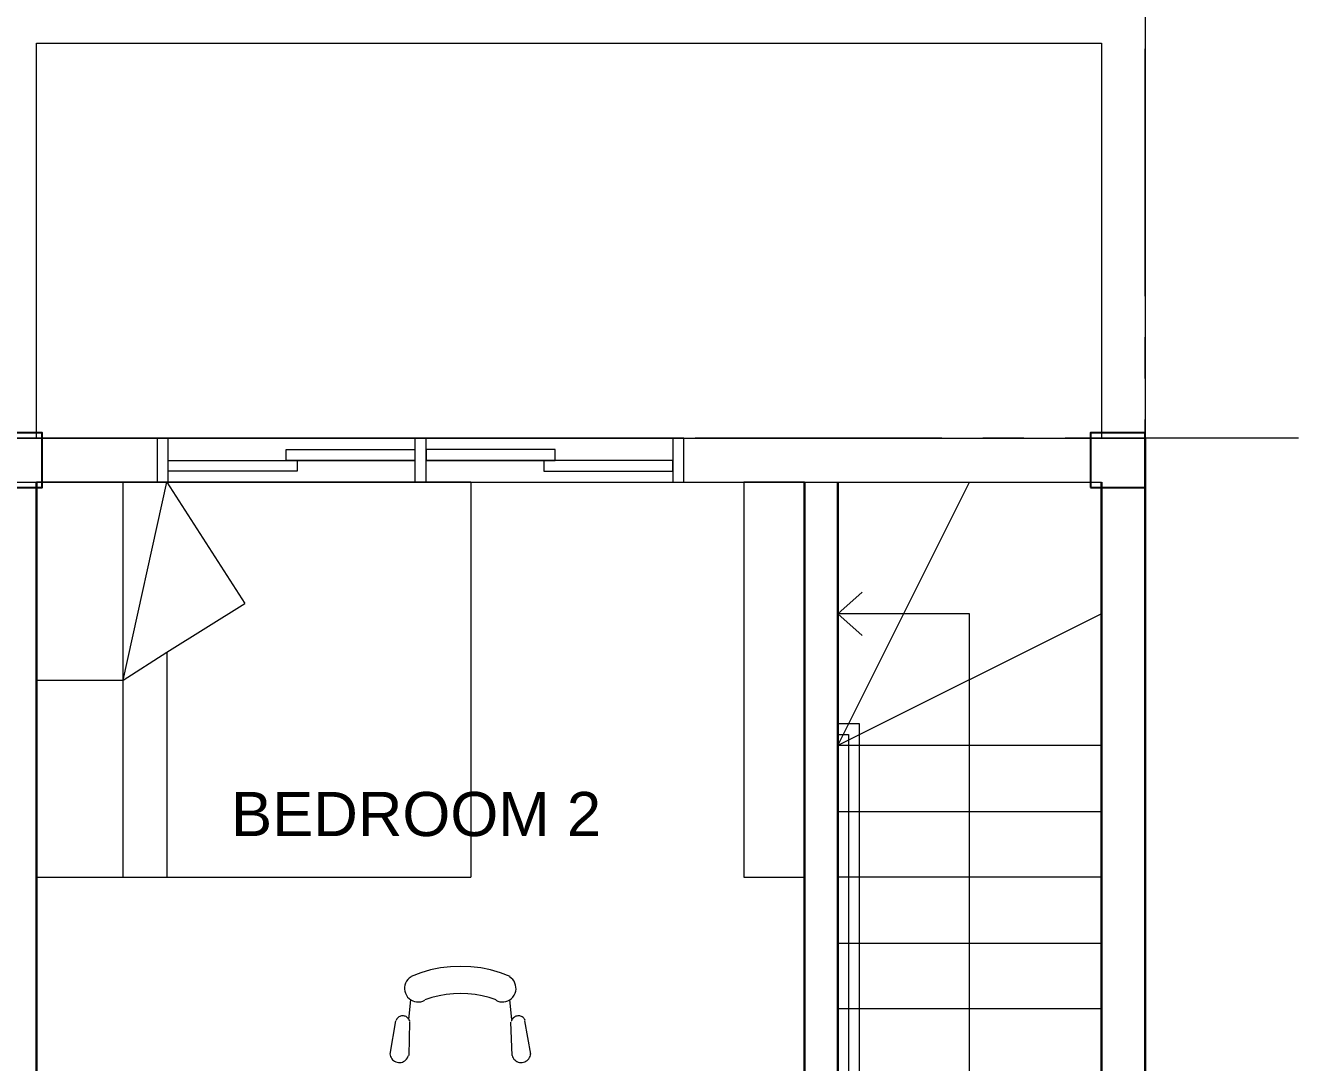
# Model space of a CAD drawing. Header units: millimetres. Extents: x -5796 to 14097, y -6464 to 19186.
# Drawn here: x 5199 to 10998, y 10026 to 14751 of the extents above; entities that cross this region are included whole.
import ezdxf

# ---------------------------------------------------------------- set-up
doc = ezdxf.new("R2010")
doc.units = ezdxf.units.MM
for name, color, linetype in [('ARCH-LINES', 7, 'Continuous'), ('ARCH-TEXT', 7, 'Continuous'), ('COLUMN', 1, 'Continuous')]:
    doc.layers.add(name, color=color, linetype=linetype)
doc.styles.add('Arial', font='arial.ttf')

msp = doc.modelspace()

# ---------------------------------------------------------------- linework, layer by layer
at = {"layer": 'ARCH-LINES', "lineweight": 9}
for points in [[(10300, 14869.7), (10300, 12870)], [(5250, 12870), (5250, 14669.7)], [(5250, 14669.7), (10100, 14669.7)], [(10100, 14669.7), (10100, 12870)], [(8198.7, 12870), (5799.1, 12870), (5799.1, 12670), (8198.7, 12670), (8198.7, 12870)], [(5250, 10870.3), (5250, 12670)], [(5843.5, 12670), (5250, 12670)], [(5643.6, 10870.3), (5643.6, 12670)], [(5643.6, 11768.6), (5843.5, 12670)], [(5843.5, 12670), (6199, 12117.7)], [(7227.5, 12670), (5843.5, 12670)], [(7227.5, 12670), (7227.5, 10870.3)], [(8747.9, 10870.3), (8747.9, 12670), (8471.7, 12670), (8471.7, 10870.3), (8747.9, 10870.3)], [(8900.2, 11470.2), (9500.1, 12670)], [(5843.5, 11895.5), (6199, 12117.7)], [(10100, 12070.1), (8900.2, 11470.2)], [(5643.6, 11768.6), (5843.5, 11895.5)], [(5843.5, 11895.5), (5843.5, 10870.3)], [(5250, 11768.6), (5643.6, 11768.6)], [(10100, 11470.2), (8900.2, 11470.2)], [(10100, 11168.6), (8900.2, 11168.6)], [(5250, 10870.3), (5843.5, 10870.3)], [(5843.5, 10870.3), (7227.5, 10870.3)], [(10100, 10870.3), (8900.2, 10870.3)], [(10100, 10568.7), (8900.2, 10568.7)], [(7406.5, 10418.7), (7362.8, 10435), (7318.2, 10447.7), (7273, 10456.8), (7227.3, 10462.2), (7181.4, 10464), (7135.5, 10462.2), (7089.9, 10456.8), (7044.6, 10447.7), (7000, 10435), (6956.3, 10418.7)], [(6955.7, 10416.9), (6947.6, 10411.1), (6940.7, 10404.2), (6935.1, 10396.5), (6930.8, 10388.1), (6927.8, 10379.1), (6926.2, 10369.8), (6926, 10360.4), (6927.3, 10350.9), (6930.1, 10341.6), (6934.5, 10332.6)], [(7425.2, 10332.6), (7429.6, 10341.6), (7432.4, 10350.9), (7433.7, 10360.4), (7433.5, 10369.8), (7431.9, 10379.1), (7428.9, 10388.1), (7424.6, 10396.5), (7419, 10404.2), (7412.1, 10411.1), (7404, 10416.9)], [(6934.5, 10332.6), (6940.2, 10324.5), (6947, 10317.5), (6954.6, 10311.8), (6963, 10307.3), (6971.9, 10304.2), (6981.1, 10302.5), (6990.6, 10302.2), (7000.1, 10303.3), (7009.4, 10306), (7018.5, 10310.2)], [(7343.8, 10311.2), (7312, 10321.6), (7279.8, 10329.8), (7247.2, 10335.6), (7214.4, 10339), (7181.4, 10340.2), (7148.5, 10339), (7115.6, 10335.6), (7083, 10329.8), (7050.8, 10321.6), (7019.1, 10311.2)], [(7341.2, 10310.2), (7350.3, 10306), (7359.6, 10303.3), (7369.1, 10302.2), (7378.6, 10302.5), (7387.8, 10304.2), (7396.7, 10307.3), (7405.1, 10311.8), (7412.7, 10317.5), (7419.5, 10324.5), (7425.2, 10332.6)], [(6945, 10222.8), (6954.5, 10311.6)], [(7414.7, 10222.8), (7405.2, 10311.6)], [(10100, 10270.4), (8900.2, 10270.4)], [(6884.7, 10216.4), (6859.3, 10064.1)], [(6920.9, 10238.5), (6916.5, 10238.6), (6912.3, 10238.1), (6908.2, 10237.2), (6904.3, 10235.7), (6900.6, 10233.8), (6897.2, 10231.4), (6894.1, 10228.6), (6891.4, 10225.4), (6889, 10221.8), (6887.1, 10217.9)], [(6950.5, 10212.4), (6949.4, 10216.6), (6947.7, 10220.5), (6945.5, 10224.1), (6942.9, 10227.4), (6940, 10230.3), (6936.7, 10232.9), (6933.1, 10235), (6929.2, 10236.7), (6925.2, 10237.9), (6920.9, 10238.5)], [(6948.1, 10210.1), (6945, 10057.7)], [(7408.4, 10210.1), (7414.7, 10057.7)], [(7442, 10238.5), (7437.7, 10237.9), (7433.6, 10236.7), (7429.8, 10235), (7426.2, 10232.9), (7422.9, 10230.3), (7419.9, 10227.4), (7417.3, 10224.1), (7415.2, 10220.5), (7413.5, 10216.6), (7412.3, 10212.4)], [(7475.7, 10217.9), (7473.8, 10221.8), (7471.5, 10225.4), (7468.8, 10228.6), (7465.7, 10231.4), (7462.2, 10233.8), (7458.6, 10235.7), (7454.7, 10237.2), (7450.6, 10238.1), (7446.3, 10238.6), (7442, 10238.5)], [(7471.9, 10216.4), (7500.4, 10064.1)], [(6859.3, 10066.2), (6860.2, 10060), (6861.9, 10054.1), (6864.3, 10048.6), (6867.5, 10043.5), (6871.4, 10039), (6875.8, 10035), (6880.8, 10031.7), (6886.2, 10029), (6892, 10027.2), (6898.2, 10026.1)], [(6898.2, 10026.1), (6904.4, 10026), (6910.5, 10026.8), (6916.3, 10028.4), (6921.8, 10030.8), (6926.9, 10033.9), (6931.5, 10037.7), (6935.6, 10042.1), (6939, 10047), (6941.7, 10052.5), (6943.7, 10058.4)], [(7416, 10058.4), (7418, 10052.5), (7420.7, 10047), (7424.1, 10042.1), (7428.2, 10037.7), (7432.8, 10033.9), (7437.9, 10030.8), (7443.4, 10028.4), (7449.2, 10026.8), (7455.2, 10026), (7461.5, 10026.1)], [(7461.5, 10026.1), (7467.7, 10027.2), (7473.5, 10029), (7478.9, 10031.7), (7483.9, 10035), (7488.3, 10039), (7492.2, 10043.5), (7495.4, 10048.6), (7497.8, 10054.1), (7499.5, 10060), (7500.4, 10066.2)]]:
    msp.add_lwpolyline(points, dxfattribs=at)
at = {"layer": 'ARCH-LINES', "lineweight": 5}
for points in [[(10300, 13517.5), (10300, 14644.3)], [(10300, 13142.9), (10300, 13330.2)], [(10300, 11832), (10300, 12955.7)], [(0, 12870), (10300, 12870)], [(5999.1, 12870), (4875.4, 12870)], [(6373.6, 12870), (6186.3, 12870)], [(7687.7, 12870), (6560.9, 12870)], [(8062.2, 12870), (7875, 12870)], [(9373.2, 12870), (8249.5, 12870)], [(9747.7, 12870), (9560.4, 12870)], [(10998.3, 12870), (9935, 12870)], [(0, 12670), (10100, 12670)], [(9500.1, 12070.1), (8900.2, 12070.1)], [(9500.1, 8169.1), (9500.1, 12070.1)], [(10300, 11457.5), (10300, 11644.8)], [(10300, 10143.4), (10300, 11270.2)]]:
    msp.add_lwpolyline(points, dxfattribs=at)
at = {"layer": 'ARCH-LINES', "lineweight": 18}
for points in [[(5849.9, 12670), (5849.9, 12870), (5799.1, 12870), (5799.1, 12670), (5849.9, 12670)], [(6973.5, 12819.2), (6973.5, 12768.4), (6386.3, 12768.4), (6386.3, 12819.2), (6973.5, 12819.2)], [(7024.3, 12670), (7024.3, 12870), (6973.5, 12870), (6973.5, 12670), (7024.3, 12670)], [(7024.3, 12819.2), (7024.3, 12768.4), (7611.5, 12768.4), (7611.5, 12819.2), (7024.3, 12819.2)], [(8198.7, 12670), (8198.7, 12870), (8148, 12870), (8148, 12670), (8198.7, 12670)], [(5849.9, 12768.4), (6973.5, 12768.4)], [(6437.1, 12768.4), (6437.1, 12720.8), (5849.9, 12720.8), (5849.9, 12768.4), (6437.1, 12768.4)], [(8148, 12768.4), (7024.3, 12768.4)], [(7560.7, 12768.4), (7560.7, 12720.8), (8148, 12720.8), (8148, 12768.4), (7560.7, 12768.4)], [(9011.3, 12168.5), (8900.2, 12070.1)], [(8900.2, 12070.1), (9011.3, 11971.7)], [(8998.6, 11568.6), (8900.2, 11568.6)], [(8998.6, 8670.6), (8998.6, 11568.6)], [(8900.2, 11521), (8947.8, 11521)], [(8947.8, 11521), (8947.8, 8721.4)]]:
    msp.add_lwpolyline(points, dxfattribs=at)
at = {"layer": 'ARCH-LINES', "lineweight": 30}
for points in [[(10300, 12870), (10300, 3001.7)], [(5250, 3201.6), (5250, 12670)], [(8747.9, 9219.7), (8747.9, 12670)], [(8900.2, 9070.6), (8900.2, 12670)], [(10100, 12670), (10100, 3001.7)]]:
    msp.add_lwpolyline(points, dxfattribs=at)
at = {"layer": 'COLUMN'}
for points in [[(5025, 12645), (5275, 12645), (5275, 12895), (5025, 12895)], [(10050, 12645), (10300, 12645), (10300, 12895), (10050, 12895)]]:
    msp.add_lwpolyline(points, close=True, dxfattribs=at)

# ---------------------------------------------------------------- texts
at = {"layer": 'ARCH-TEXT', "style": 'Arial'}
msp.add_text('BEDROOM 2', height=201.12, dxfattribs=at).set_placement((6135.6, 11057.6))

doc.saveas('drawing.dxf')
